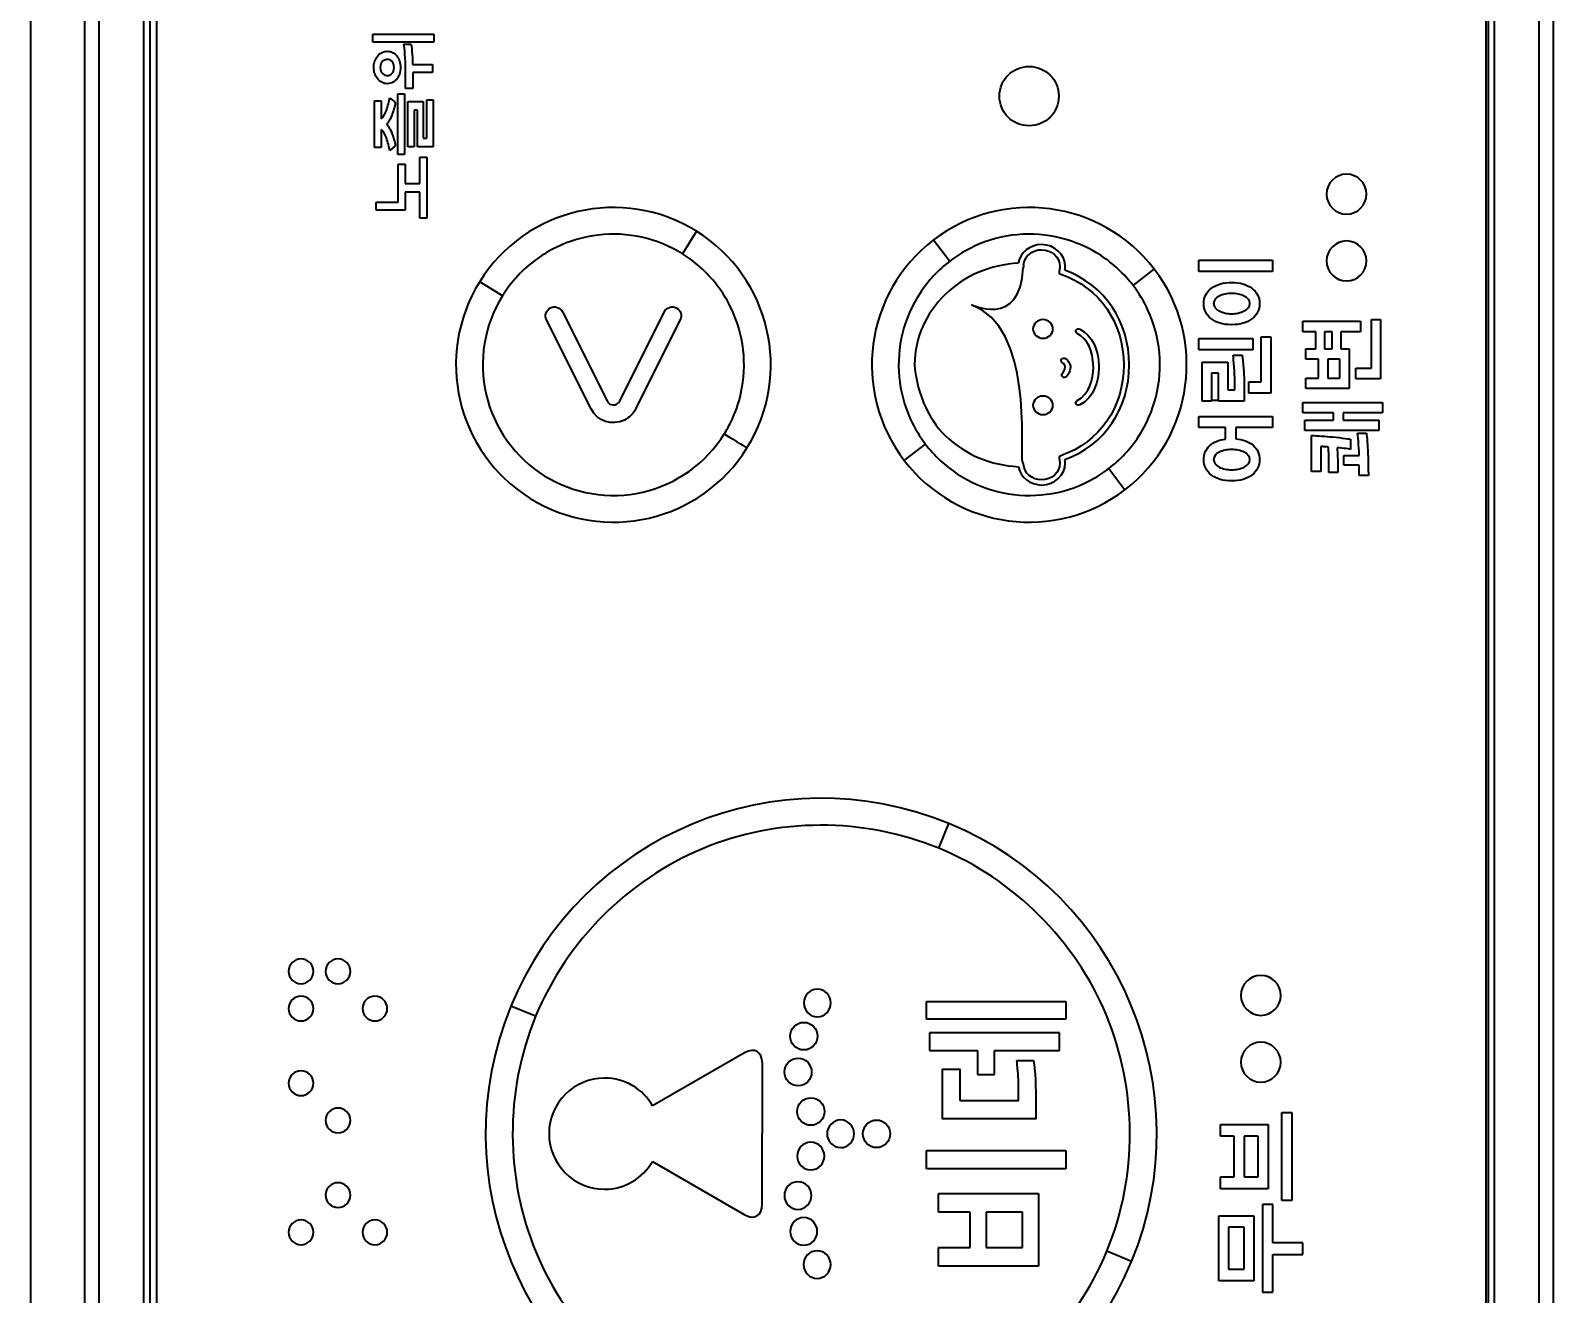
# Model space of a CAD drawing. Header units: millimetres. Extents: x 28 to 3046, y 8 to 3716.
# Drawn here: x 895.3 to 946.8, y 1219.4 to 1261.9 of the extents above; entities that cross this region are included whole.
import ezdxf

# ---------------------------------------------------------------- set-up
doc = ezdxf.new("R2010")
doc.units = ezdxf.units.MM
doc.layers.get('Defpoints').update_dxf_attribs({"linetype": 'CONTINUOUS'})
doc.layers.add('1LINE', color=7, linetype='CONTINUOUS')
doc.styles.add('Annotative', font='malgun.ttf')
doc.dimstyles.new('WOO', dxfattribs={"dimtxt": 20, "dimasz": 2, "dimexe": 1.25, "dimexo": 0.3, "dimgap": 1, "dimtad": 1, "dimdec": 1, "dimzin": 1, "dimdsep": 46, "dimtxsty": 'Annotative', "dimcen": 0, "dimclrd": 1, "dimclre": 1, "dimclrt": 2, "dimadec": 0, "dimazin": 0, "dimtfac": 1, "dimtdec": 1, "dimtofl": 0, "dimtmove": 0, "dimatfit": 3, "dimfxl": 0, "dimarcsym": 0})

# ---------------------------------------------------------------- blocks, each defined once
blk = doc.blocks.new('*D8')
at = {"layer": '1LINE', "color": 1, "lineweight": -2}
for p, q in [((895.291, 1316.345), (895.291, 1490.403)), ((1363.902, 1161.266), (1363.902, 1490.403)), ((897.291, 1489.153), (1361.902, 1489.153))]:
    blk.add_line(p, q, dxfattribs=at)
at = {"layer": '1LINE', "color": 1}
for points in [[(897.291, 1489.486), (897.291, 1488.819), (895.291, 1489.153)], [(1361.902, 1489.486), (1361.902, 1488.819), (1363.902, 1489.153)]]:
    blk.add_solid(points, dxfattribs=at)
at = {"layer": 'Defpoints', "color": 0}
for p in [(1363.902, 1489.153), (895.291, 1316.045), (1363.902, 1160.966)]:
    blk.add_point(p, dxfattribs=at)
at = {"layer": '1LINE', "color": 2, "insert": (1150.647, 1500.486), "char_height": 20, "attachment_point": 5, "style": 'Annotative'}
blk.add_mtext('468', dxfattribs=at)

msp = doc.modelspace()

# ---------------------------------------------------------------- linework, layer by layer
at = {"layer": '1LINE', "linetype": 'Continuous'}
for p, q in [((897.12, 1172.706), (897.12, 1316.248)), ((897.585, 1316.248), (897.585, 1172.709)), ((899.101, 1177.179), (899.101, 1316.262)), ((899.301, 1316.262), (899.301, 1177.179)), ((944.38, 1177.179), (944.38, 1316.262)), ((944.58, 1316.262), (944.58, 1177.179)), ((946.095, 1172.709), (946.095, 1316.244)), ((946.561, 1316.248), (946.561, 1172.709)), ((895.291, 1316.045), (895.291, 1165.816)), ((906.821, 1261.541), (906.821, 1261.811)), ((906.821, 1261.811), (908.866, 1261.811)), ((908.866, 1261.811), (908.866, 1261.541)), ((908.866, 1261.541), (906.821, 1261.541)), ((907.66, 1257.753), (907.66, 1259.799)), ((907.66, 1259.799), (907.881, 1259.799)), ((907.881, 1259.799), (907.881, 1257.753)), ((908.63, 1258.304), (908.63, 1259.592)), ((908.63, 1259.592), (908.844, 1259.592)), ((908.844, 1259.592), (908.844, 1258.009)), ((907.995, 1258.009), (907.995, 1259.544)), ((907.995, 1259.544), (908.514, 1259.544)), ((908.325, 1259.246), (908.208, 1259.246)), ((908.208, 1259.246), (908.208, 1258.009)), ((908.325, 1258.009), (908.325, 1259.246)), ((908.514, 1259.544), (908.514, 1258.304)), ((908.208, 1258.009), (907.995, 1258.009)), ((908.844, 1258.009), (908.325, 1258.009)), ((908.514, 1258.304), (908.63, 1258.304)), ((907.881, 1257.753), (907.66, 1257.753)), ((908.402, 1256.777), (908.402, 1257.66)), ((908.402, 1257.66), (908.636, 1257.66)), ((908.636, 1257.66), (908.636, 1255.614)), ((907.674, 1256.146), (907.674, 1257.43)), ((907.674, 1257.43), (907.909, 1257.43)), ((907.909, 1257.43), (907.909, 1256.777)), ((907.909, 1256.777), (908.402, 1256.777)), ((908.402, 1256.489), (907.909, 1256.489)), ((907.909, 1256.489), (907.909, 1255.877)), ((908.402, 1255.614), (908.402, 1256.489)), ((906.93, 1255.877), (906.93, 1256.146)), ((906.93, 1256.146), (907.674, 1256.146)), ((907.909, 1255.877), (906.93, 1255.877)), ((908.636, 1255.614), (908.402, 1255.614)), ((917.715, 1255.171), (917.24, 1254.407)), ((925.701, 1254.881), (926.247, 1254.166)), ((932.415, 1253.345), (933.13, 1253.892)), ((934.631, 1254.192), (937.114, 1254.192)), ((934.631, 1253.817), (934.631, 1254.192)), ((937.114, 1254.192), (937.114, 1253.817)), ((911.179, 1252.996), (910.415, 1253.471)), ((937.114, 1253.817), (934.631, 1253.817)), ((938.138, 1252.14), (940.075, 1252.14)), ((938.138, 1251.787), (938.138, 1252.14)), ((940.075, 1252.14), (940.075, 1251.787)), ((940.446, 1252.201), (940.753, 1252.201)), ((940.446, 1250.562), (940.446, 1252.201)), ((940.753, 1252.201), (940.753, 1250.194)), ((934.631, 1251.181), (934.631, 1251.556)), ((934.631, 1251.556), (936.454, 1251.556)), ((936.454, 1251.556), (936.454, 1251.181)), ((936.733, 1251.613), (937.057, 1251.613)), ((936.733, 1250.095), (936.733, 1251.613)), ((937.057, 1251.613), (937.057, 1249.714)), ((938.567, 1251.787), (938.138, 1251.787)), ((938.567, 1251.212), (938.567, 1251.787)), ((939.123, 1251.787), (938.861, 1251.787)), ((938.861, 1251.787), (938.861, 1251.212)), ((939.123, 1251.212), (939.123, 1251.787)), ((940.075, 1251.787), (939.415, 1251.787)), ((939.415, 1251.787), (939.415, 1251.212)), ((936.454, 1251.181), (934.631, 1251.181)), ((938.235, 1250.86), (938.235, 1251.212)), ((938.235, 1251.212), (938.567, 1251.212)), ((938.664, 1250.86), (938.235, 1250.86)), ((938.664, 1250.225), (938.664, 1250.86)), ((938.861, 1251.212), (939.123, 1251.212)), ((939.382, 1250.86), (938.977, 1250.86)), ((938.977, 1250.86), (938.977, 1250.225)), ((939.382, 1250.225), (939.382, 1250.86)), ((939.415, 1251.212), (939.692, 1251.212)), ((939.692, 1251.212), (939.692, 1249.872)), ((939.92, 1250.562), (940.446, 1250.562)), ((939.92, 1250.194), (939.92, 1250.562)), ((936.315, 1250.095), (936.733, 1250.095)), ((936.315, 1249.714), (936.315, 1250.095)), ((938.235, 1249.872), (938.235, 1250.225)), ((938.235, 1250.225), (938.664, 1250.225)), ((939.692, 1249.872), (938.235, 1249.872)), ((938.977, 1250.225), (939.382, 1250.225)), ((940.753, 1250.194), (939.92, 1250.194)), ((935.062, 1249.479), (935.293, 1249.479)), ((937.057, 1249.714), (936.315, 1249.714)), ((938.138, 1249.057), (938.138, 1249.401)), ((938.138, 1249.401), (940.813, 1249.401)), ((940.813, 1249.401), (940.813, 1249.057)), ((939.16, 1249.057), (938.138, 1249.057)), ((938.199, 1248.802), (939.16, 1248.802)), ((938.199, 1248.458), (938.199, 1248.802)), ((939.16, 1248.802), (939.16, 1249.057)), ((939.494, 1249.057), (939.494, 1248.802)), ((940.813, 1249.057), (939.494, 1249.057)), ((939.494, 1248.802), (940.692, 1248.802)), ((940.692, 1248.802), (940.692, 1248.458)), ((940.692, 1248.458), (938.199, 1248.458)), ((924.712, 1247.451), (925.427, 1247.998)), ((931.595, 1247.176), (932.141, 1246.462)), ((925.873, 1234.388), (926.215, 1235.221)), ((912.298, 1228.729), (911.465, 1229.071)), ((932.365, 1220.471), (931.533, 1220.813))]:
    msp.add_line(p, q, dxfattribs=at)
msp.add_circle((928.915, 1259.721), 1, dxfattribs=at)
msp.add_ellipse((918.651, 1248.347), major_axis=(0.764, -0.476), ratio=0.000201, start_param=4.712389, end_param=6.283185, dxfattribs=at)
for points, knots in [([(944.305, 1177.171), (944.305, 1177.171), (944.305, 1316.254), (944.305, 1316.254), (944.305, 1317.978), (943.554, 1319.701), (942.246, 1320.983)], [0, 0, 0, 0, 0.5, 0.5, 0.5, 1, 1, 1, 1]), ([(907.107, 1261.182), (907.171, 1261.215), (907.236, 1261.231), (907.366, 1261.231), (907.425, 1261.218), (907.48, 1261.191)], [0, 0, 0, 0, 0.5, 0.5, 1, 1, 1, 1]), ([(906.878, 1260.48), (906.859, 1260.542), (906.848, 1260.611), (906.848, 1260.756), (906.857, 1260.822), (906.875, 1260.88)], [0, 0, 0, 0, 0.5, 0.5, 1, 1, 1, 1]), ([(907.142, 1260.893), (907.091, 1260.851), (907.065, 1260.782), (907.065, 1260.591), (907.091, 1260.521), (907.142, 1260.478)], [0, 0, 0, 0, 0.5, 0.5, 1, 1, 1, 1]), ([(907.457, 1260.893), (907.406, 1260.936), (907.354, 1260.957), (907.245, 1260.957), (907.193, 1260.936), (907.142, 1260.893)], [0, 0, 0, 0, 0.5, 0.5, 1, 1, 1, 1]), ([(907.457, 1260.478), (907.507, 1260.521), (907.532, 1260.591), (907.532, 1260.782), (907.507, 1260.851), (907.457, 1260.893)], [0, 0, 0, 0, 0.5, 0.5, 1, 1, 1, 1]), ([(907.714, 1260.906), (907.736, 1260.84), (907.746, 1260.767), (907.746, 1260.685), (907.746, 1260.615), (907.738, 1260.551), (907.722, 1260.492)], [0, 0, 0, 0, 0.5, 0.5, 0.5, 1, 1, 1, 1]), ([(907.499, 1260.192), (907.439, 1260.157), (907.374, 1260.139), (907.238, 1260.139), (907.175, 1260.155), (907.114, 1260.186)], [0, 0, 0, 0, 0.5, 0.5, 1, 1, 1, 1]), ([(907.142, 1260.478), (907.193, 1260.435), (907.245, 1260.413), (907.354, 1260.413), (907.406, 1260.435), (907.457, 1260.478)], [0, 0, 0, 0, 0.5, 0.5, 1, 1, 1, 1]), ([(939.604, 1257.092), (939.976, 1257.092), (940.277, 1256.79), (940.277, 1256.048), (939.976, 1255.747), (939.233, 1255.747), (938.932, 1256.048), (938.932, 1256.79), (939.233, 1257.092), (939.604, 1257.092)], [0, 0, 0, 0, 0.25, 0.25, 0.5, 0.5, 0.75, 0.75, 1, 1, 1, 1]), ([(917.24, 1254.407), (916.823, 1254.667), (916.356, 1254.859), (915.396, 1255.074), (914.891, 1255.099), (913.915, 1254.984), (913.431, 1254.842), (912.543, 1254.411), (912.129, 1254.114), (911.554, 1253.53), (911.351, 1253.271), (911.179, 1252.996)], [0, 0, 0, 0, 0.214448, 0.214448, 0.428965, 0.428965, 0.643251, 0.643251, 0.859539, 0.859539, 1, 1, 1, 1]), ([(932.415, 1253.345), (932.117, 1253.735), (931.748, 1254.08), (930.926, 1254.62), (930.463, 1254.822), (929.509, 1255.059), (929.006, 1255.098), (928.023, 1255.008), (927.53, 1254.877), (926.786, 1254.533), (926.505, 1254.363), (926.247, 1254.166)], [0, 0, 0, 0, 0.214446, 0.214446, 0.428958, 0.428958, 0.643274, 0.643274, 0.859584, 0.859584, 1, 1, 1, 1]), ([(918.651, 1248.347), (918.73, 1248.474), (918.804, 1248.606), (919.021, 1249.049), (919.136, 1249.376), (919.318, 1250.191), (919.343, 1250.695), (919.228, 1251.671), (919.087, 1252.156), (918.656, 1253.043), (918.359, 1253.458), (917.774, 1254.033), (917.516, 1254.236), (917.24, 1254.407)], [0, 0, 0, 0, 0.064775, 0.064775, 0.213432, 0.213432, 0.428217, 0.428217, 0.642756, 0.642756, 0.859282, 0.859282, 1, 1, 1, 1]), ([(930.121, 1253.856), (930.129, 1253.898), (930.132, 1253.939), (930.132, 1253.981), (930.132, 1254.388), (929.776, 1254.72), (929.337, 1254.72), (928.939, 1254.72), (928.609, 1254.45), (928.551, 1254.092)], [0, 0, 0, 0, 0.333333, 0.333333, 0.333333, 0.666667, 0.666667, 0.666667, 1, 1, 1, 1]), ([(928.73, 1254.04), (928.762, 1254.328), (929.022, 1254.549), (929.337, 1254.549), (929.674, 1254.549), (929.949, 1254.294), (929.949, 1253.981)], [0, 0, 0, 0, 0.5, 0.5, 0.5, 1, 1, 1, 1]), ([(939.604, 1254.842), (939.976, 1254.842), (940.277, 1254.54), (940.277, 1253.797), (939.976, 1253.497), (939.233, 1253.497), (938.932, 1253.797), (938.932, 1254.54), (939.233, 1254.842), (939.604, 1254.842)], [0, 0, 0, 0, 0.25, 0.25, 0.5, 0.5, 0.75, 0.75, 1, 1, 1, 1]), ([(926.247, 1254.166), (925.857, 1253.867), (925.512, 1253.498), (924.972, 1252.676), (924.77, 1252.213), (924.533, 1251.259), (924.494, 1250.755), (924.584, 1249.773), (924.716, 1249.28), (925.059, 1248.536), (925.23, 1248.256), (925.427, 1247.998)], [0, 0, 0, 0, 0.2145, 0.2145, 0.42908, 0.42908, 0.643407, 0.643407, 0.859643, 0.859643, 1, 1, 1, 1]), ([(926.973, 1252.688), (926.932, 1252.745), (928.623, 1251.834), (928.717, 1253.952), (928.717, 1253.952), (928.734, 1253.984), (928.734, 1253.984), (928.738, 1253.992), (928.74, 1254.001), (928.74, 1254.01), (928.74, 1254.01), (928.74, 1254.011), (928.74, 1254.022), (928.736, 1254.032), (928.73, 1254.04)], [0, 0, 0, 0, 0.2, 0.2, 0.2, 0.4, 0.4, 0.4, 0.6, 0.6, 0.8, 0.8, 0.8, 1, 1, 1, 1]), ([(910.415, 1253.471), (908.869, 1250.986), (909.631, 1247.718), (914.601, 1244.625), (917.869, 1245.386), (919.415, 1247.871)], [0, 0, 0, 0, 0.5, 0.5, 1, 1, 1, 1]), ([(929.982, 1253.723), (931.289, 1253.271), (932.101, 1252.1), (932.101, 1249.233), (931.29, 1248.062), (929.984, 1247.61)], [0, 0, 0, 0, 0.5, 0.5, 1, 1, 1, 1]), ([(930.123, 1247.477), (931.459, 1247.973), (932.285, 1249.187), (932.285, 1252.145), (931.458, 1253.36), (930.121, 1253.856)], [0, 0, 0, 0, 0.5, 0.5, 1, 1, 1, 1]), ([(935.056, 1253.252), (935.23, 1253.38), (935.456, 1253.444), (936.015, 1253.444), (936.241, 1253.38), (936.415, 1253.252)], [0, 0, 0, 0, 0.5, 0.5, 1, 1, 1, 1]), ([(911.179, 1252.996), (910.565, 1252.009), (910.37, 1250.791), (910.891, 1248.555), (911.614, 1247.544), (913.564, 1246.329), (914.779, 1246.122), (917.043, 1246.648), (918.037, 1247.36), (918.651, 1248.347)], [0, 0, 0, 0, 0.25, 0.25, 0.5, 0.5, 0.75, 0.75, 1, 1, 1, 1]), ([(931.595, 1247.176), (931.985, 1247.475), (932.33, 1247.844), (932.87, 1248.666), (933.072, 1249.13), (933.309, 1250.084), (933.348, 1250.587), (933.258, 1251.57), (933.126, 1252.062), (932.783, 1252.807), (932.612, 1253.087), (932.415, 1253.345)], [0, 0, 0, 0, 0.2145, 0.2145, 0.429069, 0.429069, 0.643388, 0.643388, 0.859631, 0.859631, 1, 1, 1, 1]), ([(935.054, 1252.215), (934.883, 1252.344), (934.797, 1252.516), (934.797, 1252.951), (934.883, 1253.124), (935.056, 1253.252)], [0, 0, 0, 0, 0.5, 0.5, 1, 1, 1, 1]), ([(935.316, 1252.984), (935.192, 1252.924), (935.13, 1252.841), (935.13, 1252.63), (935.192, 1252.547), (935.317, 1252.485)], [0, 0, 0, 0, 0.5, 0.5, 1, 1, 1, 1]), ([(936.157, 1252.984), (936.033, 1253.044), (935.892, 1253.075), (935.579, 1253.075), (935.44, 1253.044), (935.316, 1252.984)], [0, 0, 0, 0, 0.5, 0.5, 1, 1, 1, 1]), ([(936.156, 1252.485), (936.281, 1252.547), (936.343, 1252.63), (936.343, 1252.841), (936.281, 1252.924), (936.157, 1252.984)], [0, 0, 0, 0, 0.5, 0.5, 1, 1, 1, 1]), ([(936.415, 1253.252), (936.589, 1253.124), (936.676, 1252.951), (936.676, 1252.516), (936.59, 1252.344), (936.418, 1252.215)], [0, 0, 0, 0, 0.5, 0.5, 1, 1, 1, 1]), ([(935.317, 1252.485), (935.443, 1252.422), (935.581, 1252.391), (935.89, 1252.391), (936.031, 1252.422), (936.156, 1252.485)], [0, 0, 0, 0, 0.5, 0.5, 1, 1, 1, 1]), ([(929.383, 1252.192), (929.569, 1252.192), (929.719, 1252.051), (929.719, 1251.707), (929.569, 1251.567), (929.197, 1251.567), (929.046, 1251.707), (929.046, 1252.051), (929.197, 1252.192), (929.383, 1252.192)], [0, 0, 0, 0, 0.25, 0.25, 0.5, 0.5, 0.75, 0.75, 1, 1, 1, 1]), ([(936.418, 1252.215), (936.246, 1252.086), (936.019, 1252.022), (935.453, 1252.022), (935.225, 1252.086), (935.054, 1252.215)], [0, 0, 0, 0, 0.5, 0.5, 1, 1, 1, 1]), ([(929.383, 1249.619), (929.569, 1249.619), (929.719, 1249.48), (929.719, 1249.135), (929.569, 1248.995), (929.197, 1248.995), (929.046, 1249.135), (929.046, 1249.48), (929.197, 1249.619), (929.383, 1249.619)], [0, 0, 0, 0, 0.25, 0.25, 0.5, 0.5, 0.75, 0.75, 1, 1, 1, 1]), ([(925.427, 1247.998), (925.725, 1247.608), (926.094, 1247.262), (926.916, 1246.723), (927.379, 1246.521), (928.333, 1246.283), (928.837, 1246.245), (929.819, 1246.334), (930.312, 1246.466), (931.056, 1246.809), (931.337, 1246.979), (931.595, 1247.176)], [0, 0, 0, 0, 0.214475, 0.214475, 0.429016, 0.429016, 0.643357, 0.643357, 0.859667, 0.859667, 1, 1, 1, 1]), ([(935.054, 1246.959), (934.883, 1247.089), (934.797, 1247.262), (934.797, 1247.478), (934.797, 1247.666), (934.863, 1247.821), (934.994, 1247.944)], [0, 0, 0, 0, 0.5, 0.5, 0.5, 1, 1, 1, 1]), ([(935.316, 1247.728), (935.192, 1247.669), (935.13, 1247.586), (935.13, 1247.374), (935.192, 1247.289), (935.317, 1247.227)], [0, 0, 0, 0, 0.5, 0.5, 1, 1, 1, 1]), ([(936.157, 1247.728), (936.033, 1247.787), (935.892, 1247.817), (935.579, 1247.817), (935.44, 1247.787), (935.316, 1247.728)], [0, 0, 0, 0, 0.5, 0.5, 1, 1, 1, 1]), ([(936.156, 1247.227), (936.281, 1247.289), (936.343, 1247.374), (936.343, 1247.586), (936.281, 1247.669), (936.157, 1247.728)], [0, 0, 0, 0, 0.5, 0.5, 1, 1, 1, 1]), ([(936.456, 1247.962), (936.603, 1247.837), (936.676, 1247.676), (936.676, 1247.478), (936.676, 1247.262), (936.59, 1247.089), (936.418, 1246.959)], [0, 0, 0, 0, 0.5, 0.5, 0.5, 1, 1, 1, 1]), ([(939.008, 1247.045), (939.008, 1247.058), (939.008, 1247.16), (939.008, 1247.537), (939.005, 1247.674), (938.999, 1247.759)], [0, 0, 0, 0, 0.5, 0.5, 1, 1, 1, 1]), ([(928.553, 1247.24), (928.616, 1246.888), (928.946, 1246.623), (929.337, 1246.623), (929.776, 1246.623), (930.132, 1246.954), (930.132, 1247.362), (930.132, 1247.399), (930.129, 1247.438), (930.123, 1247.477)], [0, 0, 0, 0, 0.333333, 0.333333, 0.333333, 0.666667, 0.666667, 0.666667, 1, 1, 1, 1]), ([(929.928, 1247.508), (929.942, 1247.459), (929.949, 1247.409), (929.949, 1247.362), (929.949, 1247.048), (929.674, 1246.793), (929.337, 1246.793), (929.015, 1246.793), (928.747, 1247.028), (928.727, 1247.327)], [0, 0, 0, 0, 0.333333, 0.333333, 0.333333, 0.666667, 0.666667, 0.666667, 1, 1, 1, 1]), ([(929.984, 1247.61), (929.948, 1247.597), (929.924, 1247.564), (929.924, 1247.53), (929.924, 1247.523), (929.926, 1247.515), (929.928, 1247.508)], [0, 0, 0, 0, 0.5, 0.5, 0.5, 1, 1, 1, 1]), ([(935.317, 1247.227), (935.443, 1247.165), (935.581, 1247.134), (935.89, 1247.134), (936.031, 1247.165), (936.156, 1247.227)], [0, 0, 0, 0, 0.5, 0.5, 1, 1, 1, 1]), ([(936.418, 1246.959), (936.246, 1246.829), (936.019, 1246.764), (935.453, 1246.764), (935.225, 1246.829), (935.054, 1246.959)], [0, 0, 0, 0, 0.5, 0.5, 1, 1, 1, 1]), ([(925.873, 1234.388), (923.333, 1235.434), (920.421, 1235.415), (915.412, 1233.328), (913.343, 1231.269), (912.298, 1228.729)], [0, 0, 0, 0, 0.5, 0.5, 1, 1, 1, 1]), ([(931.533, 1220.813), (932.578, 1223.353), (932.559, 1226.266), (930.473, 1231.274), (928.413, 1233.343), (925.873, 1234.388)], [0, 0, 0, 0, 0.5, 0.5, 1, 1, 1, 1]), ([(904.398, 1230.661), (904.629, 1230.661), (904.816, 1230.474), (904.816, 1230.012), (904.629, 1229.825), (904.167, 1229.825), (903.98, 1230.012), (903.98, 1230.474), (904.167, 1230.661), (904.398, 1230.661)], [0, 0, 0, 0, 0.25, 0.25, 0.5, 0.5, 0.75, 0.75, 1, 1, 1, 1]), ([(905.641, 1230.661), (905.872, 1230.661), (906.059, 1230.474), (906.059, 1230.012), (905.872, 1229.825), (905.41, 1229.825), (905.223, 1230.012), (905.223, 1230.474), (905.41, 1230.661), (905.641, 1230.661)], [0, 0, 0, 0, 0.25, 0.25, 0.5, 0.5, 0.75, 0.75, 1, 1, 1, 1]), ([(936.718, 1230.106), (937.089, 1230.106), (937.391, 1229.805), (937.391, 1229.062), (937.089, 1228.761), (936.347, 1228.761), (936.046, 1229.062), (936.046, 1229.805), (936.347, 1230.106), (936.718, 1230.106)], [0, 0, 0, 0, 0.25, 0.25, 0.5, 0.5, 0.75, 0.75, 1, 1, 1, 1]), ([(904.398, 1229.407), (904.629, 1229.407), (904.816, 1229.22), (904.816, 1228.759), (904.629, 1228.572), (904.167, 1228.572), (903.98, 1228.759), (903.98, 1229.22), (904.167, 1229.407), (904.398, 1229.407)], [0, 0, 0, 0, 0.25, 0.25, 0.5, 0.5, 0.75, 0.75, 1, 1, 1, 1]), ([(906.884, 1229.407), (907.115, 1229.407), (907.302, 1229.22), (907.302, 1228.759), (907.115, 1228.572), (906.653, 1228.572), (906.466, 1228.759), (906.466, 1229.22), (906.653, 1229.407), (906.884, 1229.407)], [0, 0, 0, 0, 0.25, 0.25, 0.5, 0.5, 0.75, 0.75, 1, 1, 1, 1]), ([(921.784, 1229.644), (921.527, 1229.644), (921.327, 1229.429), (921.327, 1228.925), (921.527, 1228.713), (921.782, 1228.713)], [0, 0, 0, 0, 0.5, 0.5, 1, 1, 1, 1]), ([(921.782, 1228.713), (922.04, 1228.711), (922.24, 1228.925), (922.24, 1229.429), (922.04, 1229.644), (921.784, 1229.644)], [0, 0, 0, 0, 0.5, 0.5, 1, 1, 1, 1]), ([(912.298, 1228.729), (911.253, 1226.189), (911.272, 1223.277), (913.358, 1218.268), (915.418, 1216.199), (917.958, 1215.153)], [0, 0, 0, 0, 0.5, 0.5, 1, 1, 1, 1]), ([(921.33, 1227.595), (921.586, 1227.595), (921.788, 1227.805), (921.788, 1228.315), (921.586, 1228.525), (921.074, 1228.525), (920.871, 1228.315), (920.871, 1227.805), (921.073, 1227.595), (921.33, 1227.595)], [0, 0, 0, 0, 0.25, 0.25, 0.5, 0.5, 0.75, 0.75, 1, 1, 1, 1]), ([(916.235, 1223.835), (916.235, 1223.835), (919.325, 1222.049), (919.325, 1222.049), (919.656, 1221.858), (919.927, 1222.013), (919.927, 1222.397), (919.927, 1222.397), (919.932, 1227.152), (919.932, 1227.152), (919.932, 1227.534), (919.66, 1227.69), (919.328, 1227.499)], [0, 0, 0, 0, 0.25, 0.25, 0.25, 0.5, 0.5, 0.5, 0.75, 0.75, 0.75, 1, 1, 1, 1]), ([(936.718, 1227.856), (937.089, 1227.856), (937.391, 1227.554), (937.391, 1226.812), (937.089, 1226.51), (936.347, 1226.51), (936.046, 1226.812), (936.046, 1227.554), (936.347, 1227.856), (936.718, 1227.856)], [0, 0, 0, 0, 0.25, 0.25, 0.5, 0.5, 0.75, 0.75, 1, 1, 1, 1]), ([(921.135, 1226.387), (921.391, 1226.387), (921.591, 1226.598), (921.591, 1227.104), (921.391, 1227.318), (920.879, 1227.318), (920.677, 1227.106), (920.677, 1226.599), (920.879, 1226.387), (921.135, 1226.387)], [0, 0, 0, 0, 0.25, 0.25, 0.5, 0.5, 0.75, 0.75, 1, 1, 1, 1]), ([(904.398, 1226.893), (904.629, 1226.893), (904.816, 1226.706), (904.816, 1226.244), (904.629, 1226.057), (904.167, 1226.057), (903.98, 1226.244), (903.98, 1226.706), (904.167, 1226.893), (904.398, 1226.893)], [0, 0, 0, 0, 0.25, 0.25, 0.5, 0.5, 0.75, 0.75, 1, 1, 1, 1]), ([(929.108, 1226.863), (929.126, 1226.685), (929.136, 1226.433), (929.139, 1226.106), (929.139, 1226.106), (929.145, 1225.274), (929.145, 1225.274), (929.145, 1225.274), (926.004, 1225.274), (926.004, 1225.274), (926.004, 1225.274), (926.004, 1226.948), (926.004, 1226.948), (926.004, 1226.948), (926.584, 1226.948), (926.584, 1226.948), (926.584, 1226.948), (926.584, 1225.892), (926.584, 1225.892)], [0, 0, 0, 0, 0.166667, 0.166667, 0.166667, 0.333333, 0.333333, 0.333333, 0.5, 0.5, 0.5, 0.666667, 0.666667, 0.666667, 0.833333, 0.833333, 0.833333, 1, 1, 1, 1]), ([(928.563, 1226.127), (928.563, 1226.244), (928.563, 1226.362), (928.563, 1226.362), (928.56, 1226.529), (928.552, 1226.698), (928.537, 1226.868)], [0, 0, 0, 0, 0.333333, 0.333333, 0.333333, 1, 1, 1, 1]), ([(926.584, 1225.892), (926.584, 1225.892), (928.563, 1225.892), (928.563, 1225.892), (928.563, 1225.892), (928.563, 1226.009), (928.563, 1226.127)], [0, 0, 0, 0, 0.666667, 0.666667, 0.666667, 1, 1, 1, 1]), ([(905.641, 1225.639), (905.872, 1225.639), (906.059, 1225.452), (906.059, 1224.99), (905.872, 1224.803), (905.41, 1224.803), (905.223, 1224.99), (905.223, 1225.452), (905.41, 1225.639), (905.641, 1225.639)], [0, 0, 0, 0, 0.25, 0.25, 0.5, 0.5, 0.75, 0.75, 1, 1, 1, 1]), ([(921.563, 1225.058), (921.819, 1225.058), (922.022, 1225.266), (922.022, 1225.776), (921.821, 1225.986), (921.307, 1225.986), (921.104, 1225.776), (921.104, 1225.269), (921.307, 1225.058), (921.563, 1225.058)], [0, 0, 0, 0, 0.25, 0.25, 0.5, 0.5, 0.75, 0.75, 1, 1, 1, 1]), ([(922.571, 1225.238), (922.313, 1225.238), (922.111, 1225.026), (922.111, 1224.518), (922.313, 1224.306), (922.57, 1224.306)], [0, 0, 0, 0, 0.5, 0.5, 1, 1, 1, 1]), ([(922.57, 1224.306), (922.825, 1224.305), (923.027, 1224.518), (923.027, 1225.025), (922.825, 1225.238), (922.571, 1225.238)], [0, 0, 0, 0, 0.5, 0.5, 1, 1, 1, 1]), ([(923.779, 1224.305), (924.036, 1224.305), (924.238, 1224.518), (924.238, 1225.023), (924.036, 1225.236), (923.524, 1225.236), (923.321, 1225.023), (923.321, 1224.518), (923.523, 1224.305), (923.779, 1224.305)], [0, 0, 0, 0, 0.25, 0.25, 0.5, 0.5, 0.75, 0.75, 1, 1, 1, 1]), ([(921.562, 1224.486), (921.307, 1224.486), (921.103, 1224.276), (921.103, 1223.769), (921.307, 1223.556), (921.562, 1223.556)], [0, 0, 0, 0, 0.5, 0.5, 1, 1, 1, 1]), ([(921.562, 1223.556), (921.818, 1223.556), (922.021, 1223.769), (922.021, 1224.276), (921.819, 1224.486), (921.562, 1224.486)], [0, 0, 0, 0, 0.5, 0.5, 1, 1, 1, 1]), ([(905.641, 1223.124), (905.872, 1223.124), (906.059, 1222.937), (906.059, 1222.476), (905.872, 1222.288), (905.41, 1222.288), (905.223, 1222.476), (905.223, 1222.937), (905.41, 1223.124), (905.641, 1223.124)], [0, 0, 0, 0, 0.25, 0.25, 0.5, 0.5, 0.75, 0.75, 1, 1, 1, 1]), ([(921.13, 1222.226), (921.386, 1222.226), (921.588, 1222.438), (921.588, 1222.945), (921.386, 1223.157), (921.131, 1223.157)], [0, 0, 0, 0, 0.5, 0.5, 1, 1, 1, 1]), ([(921.782, 1221.486), (921.782, 1221.738), (921.582, 1221.95), (921.069, 1221.95), (920.866, 1221.738), (920.866, 1221.232), (921.067, 1221.019), (921.325, 1221.019)], [0, 0, 0, 0, 0.333333, 0.333333, 0.666667, 0.666667, 1, 1, 1, 1]), ([(904.398, 1221.871), (904.629, 1221.871), (904.816, 1221.684), (904.816, 1221.222), (904.629, 1221.035), (904.167, 1221.035), (903.98, 1221.222), (903.98, 1221.684), (904.167, 1221.871), (904.398, 1221.871)], [0, 0, 0, 0, 0.25, 0.25, 0.5, 0.5, 0.75, 0.75, 1, 1, 1, 1]), ([(906.884, 1221.871), (907.115, 1221.871), (907.302, 1221.684), (907.302, 1221.222), (907.115, 1221.035), (906.653, 1221.035), (906.467, 1221.222), (906.467, 1221.684), (906.653, 1221.871), (906.884, 1221.871)], [0, 0, 0, 0, 0.25, 0.25, 0.5, 0.5, 0.75, 0.75, 1, 1, 1, 1]), ([(917.958, 1215.153), (920.497, 1214.109), (923.408, 1214.127), (928.416, 1216.212), (930.488, 1218.274), (931.533, 1220.813)], [0, 0, 0, 0, 0.5, 0.5, 1, 1, 1, 1]), ([(921.777, 1219.9), (922.032, 1219.9), (922.233, 1220.114), (922.233, 1220.618), (922.034, 1220.83), (921.521, 1220.83), (921.321, 1220.618), (921.321, 1220.366)], [0, 0, 0, 0, 0.333333, 0.333333, 0.666667, 0.666667, 1, 1, 1, 1])]:
    msp.add_open_spline(points, degree=3, knots=knots, dxfattribs=at)
for points in [[(899.526, 1316.255), (899.526, 1316.255), (899.526, 1177.171), (899.526, 1177.171)], [(906.949, 1261.036), (906.992, 1261.099), (907.045, 1261.148), (907.107, 1261.182)], [(907.48, 1261.191), (907.534, 1261.164), (907.583, 1261.125), (907.623, 1261.073)], [(907.898, 1261.102), (907.884, 1261.296), (907.871, 1261.418), (907.86, 1261.471)], [(907.86, 1261.471), (907.86, 1261.471), (908.099, 1261.471), (908.099, 1261.471)], [(907.92, 1260.609), (907.92, 1260.745), (907.913, 1260.91), (907.898, 1261.102)], [(908.1, 1261.471), (908.118, 1261.388), (908.133, 1261.27), (908.142, 1261.118)], [(908.142, 1261.118), (908.15, 1260.968), (908.155, 1260.857), (908.155, 1260.787)], [(906.875, 1260.88), (906.894, 1260.939), (906.918, 1260.991), (906.949, 1261.036)], [(907.623, 1261.073), (907.661, 1261.027), (907.692, 1260.972), (907.714, 1260.906)], [(907.92, 1259.976), (907.92, 1259.976), (907.92, 1260.609), (907.92, 1260.609)], [(908.155, 1260.787), (908.155, 1260.787), (908.821, 1260.787), (908.821, 1260.787)], [(908.821, 1260.787), (908.821, 1260.787), (908.821, 1260.52), (908.821, 1260.52)], [(906.961, 1260.32), (906.924, 1260.365), (906.897, 1260.418), (906.878, 1260.48)], [(907.114, 1260.186), (907.056, 1260.218), (907.004, 1260.262), (906.961, 1260.32)], [(907.653, 1260.337), (907.611, 1260.274), (907.56, 1260.226), (907.499, 1260.192)], [(907.722, 1260.492), (907.705, 1260.434), (907.683, 1260.381), (907.653, 1260.337)], [(908.821, 1260.52), (908.821, 1260.52), (908.157, 1260.52), (908.157, 1260.52)], [(908.157, 1260.52), (908.157, 1260.52), (908.157, 1259.976), (908.157, 1259.976)], [(906.877, 1257.992), (906.877, 1257.992), (906.877, 1259.56), (906.877, 1259.56)], [(906.877, 1259.56), (906.877, 1259.56), (907.094, 1259.56), (907.095, 1259.56)], [(907.095, 1259.56), (907.095, 1259.56), (907.095, 1258.955), (907.095, 1258.955)], [(907.341, 1259.466), (907.362, 1259.547), (907.376, 1259.614), (907.383, 1259.667)], [(907.383, 1259.667), (907.383, 1259.667), (907.571, 1259.512), (907.572, 1259.511)], [(908.157, 1259.976), (908.157, 1259.976), (907.92, 1259.976), (907.92, 1259.976)], [(907.095, 1258.955), (907.125, 1258.98), (907.155, 1259.018), (907.187, 1259.069)], [(907.187, 1259.069), (907.219, 1259.12), (907.247, 1259.178), (907.272, 1259.239)], [(907.272, 1259.239), (907.298, 1259.309), (907.322, 1259.384), (907.341, 1259.466)], [(907.472, 1259.111), (907.446, 1259.035), (907.412, 1258.964), (907.37, 1258.901)], [(907.541, 1259.35), (907.525, 1259.277), (907.501, 1259.198), (907.472, 1259.111)], [(907.572, 1259.511), (907.569, 1259.475), (907.559, 1259.421), (907.541, 1259.35)], [(907.187, 1258.484), (907.155, 1258.535), (907.125, 1258.573), (907.095, 1258.597)], [(907.095, 1258.597), (907.095, 1258.597), (907.095, 1257.992), (907.095, 1257.992)], [(907.37, 1258.901), (907.328, 1258.836), (907.296, 1258.796), (907.277, 1258.779)], [(907.277, 1258.779), (907.296, 1258.759), (907.328, 1258.716), (907.37, 1258.652)], [(907.37, 1258.652), (907.412, 1258.588), (907.446, 1258.517), (907.472, 1258.441)], [(907.272, 1258.314), (907.247, 1258.377), (907.219, 1258.434), (907.187, 1258.484)], [(907.341, 1258.087), (907.322, 1258.168), (907.298, 1258.244), (907.272, 1258.314)], [(907.383, 1257.886), (907.376, 1257.939), (907.362, 1258.005), (907.341, 1258.087)], [(907.572, 1258.041), (907.572, 1258.041), (907.383, 1257.886), (907.383, 1257.886)], [(907.472, 1258.441), (907.501, 1258.356), (907.525, 1258.277), (907.541, 1258.204)], [(907.541, 1258.204), (907.559, 1258.132), (907.569, 1258.077), (907.572, 1258.041)], [(907.095, 1257.992), (907.095, 1257.992), (906.878, 1257.992), (906.877, 1257.992)], [(917.715, 1255.171), (915.23, 1256.718), (911.962, 1255.956), (910.415, 1253.471)], [(933.13, 1253.892), (931.352, 1256.216), (928.025, 1256.659), (925.701, 1254.881)], [(919.415, 1247.871), (920.962, 1250.357), (920.201, 1253.625), (917.715, 1255.171)], [(925.701, 1254.881), (923.376, 1253.102), (922.933, 1249.776), (924.712, 1247.451)], [(928.551, 1254.092), (927.62, 1254.045), (926.753, 1253.678), (926.102, 1253.054)], [(929.949, 1253.981), (929.949, 1253.93), (929.941, 1253.878), (929.926, 1253.826)], [(932.141, 1246.462), (934.466, 1248.24), (934.909, 1251.567), (933.13, 1253.892)], [(929.926, 1253.826), (929.912, 1253.784), (929.937, 1253.738), (929.982, 1253.723)], [(926.102, 1253.054), (925.434, 1252.415), (925.065, 1251.575), (925.06, 1250.686)], [(912.664, 1252.187), (912.589, 1252.336), (912.65, 1252.515), (912.798, 1252.589)], [(912.798, 1252.589), (912.946, 1252.664), (913.126, 1252.604), (913.2, 1252.455)], [(913.2, 1252.455), (913.2, 1252.455), (914.702, 1249.453), (914.702, 1249.453)], [(915.13, 1249.453), (915.13, 1249.453), (916.632, 1252.455), (916.632, 1252.455)], [(916.632, 1252.455), (916.704, 1252.604), (916.885, 1252.664), (917.033, 1252.589)], [(917.033, 1252.589), (917.181, 1252.515), (917.241, 1252.336), (917.167, 1252.187)], [(928.692, 1247.388), (928.617, 1247.868), (929.046, 1251.965), (926.973, 1252.688)], [(914.164, 1249.185), (914.164, 1249.185), (912.664, 1252.187), (912.664, 1252.187)], [(917.167, 1252.187), (917.167, 1252.187), (915.666, 1249.185), (915.666, 1249.185)], [(930.535, 1251.726), (930.491, 1251.751), (930.476, 1251.802), (930.501, 1251.843)], [(930.501, 1251.843), (930.526, 1251.884), (930.583, 1251.898), (930.627, 1251.874)], [(930.627, 1251.874), (931.036, 1251.655), (931.25, 1251.226), (931.262, 1250.598)], [(931.078, 1250.595), (931.067, 1251.166), (930.89, 1251.537), (930.535, 1251.726)], [(930.03, 1250.745), (929.989, 1250.773), (929.981, 1250.826), (930.011, 1250.864)], [(930.011, 1250.864), (930.041, 1250.902), (930.098, 1250.91), (930.139, 1250.882)], [(930.139, 1250.882), (930.24, 1250.813), (930.298, 1250.726), (930.309, 1250.625)], [(935.821, 1250.59), (935.808, 1250.766), (935.796, 1250.9), (935.785, 1250.992)], [(935.785, 1250.992), (935.785, 1250.992), (936.092, 1250.992), (936.092, 1250.992)], [(936.092, 1250.992), (936.105, 1250.894), (936.12, 1250.746), (936.135, 1250.547)], [(925.06, 1250.686), (925.105, 1249.856), (925.474, 1248.878), (926.102, 1248.277)], [(930.047, 1250.266), (930.009, 1250.297), (930.005, 1250.351), (930.038, 1250.386)], [(930.127, 1250.608), (930.121, 1250.66), (930.089, 1250.704), (930.03, 1250.745)], [(930.038, 1250.386), (930.041, 1250.389), (930.141, 1250.499), (930.127, 1250.608)], [(930.176, 1250.274), (930.143, 1250.239), (930.085, 1250.235), (930.047, 1250.266)], [(930.311, 1250.588), (930.311, 1250.42), (930.182, 1250.28), (930.176, 1250.274)], [(930.309, 1250.625), (930.311, 1250.613), (930.311, 1250.601), (930.311, 1250.588)], [(930.535, 1249.467), (930.947, 1249.686), (931.086, 1250.193), (931.078, 1250.595)], [(931.262, 1250.564), (931.262, 1250.12), (931.096, 1249.569), (930.626, 1249.319)], [(931.262, 1250.598), (931.262, 1250.587), (931.262, 1250.575), (931.262, 1250.564)], [(934.746, 1249.451), (934.746, 1249.451), (934.746, 1250.763), (934.746, 1250.763)], [(934.746, 1250.763), (934.746, 1250.763), (935.607, 1250.763), (935.607, 1250.763)], [(935.293, 1250.388), (935.293, 1250.388), (935.062, 1250.388), (935.062, 1250.388)], [(935.062, 1250.388), (935.062, 1250.388), (935.062, 1249.451), (935.062, 1249.451)], [(935.293, 1249.451), (935.293, 1249.451), (935.293, 1250.388), (935.293, 1250.388)], [(935.607, 1250.763), (935.607, 1250.763), (935.607, 1249.829), (935.607, 1249.829)], [(935.841, 1250.151), (935.841, 1250.268), (935.834, 1250.414), (935.821, 1250.59)], [(936.135, 1250.547), (936.15, 1250.349), (936.157, 1250.159), (936.157, 1249.979)], [(935.607, 1249.829), (935.607, 1249.829), (935.844, 1249.829), (935.844, 1249.829)], [(935.844, 1249.829), (935.844, 1249.829), (935.841, 1250.151), (935.841, 1250.151)], [(936.157, 1249.979), (936.157, 1249.979), (936.157, 1249.451), (936.157, 1249.451)], [(914.702, 1249.453), (914.76, 1249.334), (914.904, 1249.287), (915.023, 1249.346)], [(915.023, 1249.346), (915.07, 1249.37), (915.107, 1249.407), (915.13, 1249.453)], [(930.501, 1249.351), (930.475, 1249.391), (930.491, 1249.443), (930.535, 1249.467)], [(930.626, 1249.319), (930.582, 1249.296), (930.526, 1249.31), (930.501, 1249.351)], [(935.062, 1249.451), (935.062, 1249.451), (934.746, 1249.451), (934.746, 1249.451)], [(936.157, 1249.451), (936.157, 1249.451), (935.293, 1249.451), (935.293, 1249.451)], [(915.291, 1248.81), (914.877, 1248.603), (914.372, 1248.771), (914.164, 1249.185)], [(915.666, 1249.185), (915.585, 1249.023), (915.453, 1248.891), (915.291, 1248.81)], [(934.631, 1248.934), (934.631, 1248.934), (937.114, 1248.934), (937.114, 1248.934)], [(934.631, 1248.556), (934.631, 1248.556), (934.631, 1248.934), (934.631, 1248.934)], [(937.114, 1248.934), (937.114, 1248.934), (937.114, 1248.556), (937.114, 1248.556)], [(926.102, 1248.277), (926.754, 1247.653), (927.621, 1247.286), (928.553, 1247.24)], [(935.528, 1248.556), (935.528, 1248.556), (934.63, 1248.556), (934.631, 1248.556)], [(935.528, 1248.172), (935.528, 1248.172), (935.528, 1248.555), (935.528, 1248.556)], [(937.114, 1248.556), (937.114, 1248.556), (935.878, 1248.556), (935.878, 1248.556)], [(935.878, 1248.556), (935.878, 1248.556), (935.878, 1248.181), (935.878, 1248.181)], [(938.43, 1248.288), (938.538, 1248.286), (938.653, 1248.281), (938.775, 1248.272)], [(938.43, 1247.075), (938.43, 1247.075), (938.43, 1248.288), (938.43, 1248.288)], [(938.775, 1248.272), (938.898, 1248.262), (939.015, 1248.252), (939.126, 1248.243)], [(939.126, 1248.243), (939.293, 1248.226), (939.435, 1248.21), (939.553, 1248.194)], [(940.012, 1247.979), (940.001, 1248.151), (939.989, 1248.28), (939.978, 1248.367)], [(939.978, 1248.367), (939.978, 1248.367), (940.275, 1248.367), (940.275, 1248.367)], [(940.275, 1248.367), (940.284, 1248.305), (940.293, 1248.208), (940.302, 1248.077)], [(934.994, 1247.944), (935.126, 1248.066), (935.304, 1248.142), (935.528, 1248.172)], [(935.878, 1248.181), (936.117, 1248.16), (936.31, 1248.087), (936.456, 1247.962)], [(938.857, 1247.912), (938.821, 1247.915), (938.782, 1247.917), (938.737, 1247.917)], [(938.737, 1247.917), (938.737, 1247.917), (938.737, 1247.075), (938.737, 1247.075)], [(938.989, 1247.902), (938.937, 1247.906), (938.893, 1247.91), (938.857, 1247.912)], [(938.994, 1247.837), (938.992, 1247.859), (938.992, 1247.882), (938.989, 1247.902)], [(938.999, 1247.759), (938.996, 1247.787), (938.995, 1247.813), (938.994, 1247.837)], [(939.595, 1247.847), (939.501, 1247.861), (939.399, 1247.873), (939.287, 1247.88)], [(939.287, 1247.88), (939.289, 1247.862), (939.291, 1247.843), (939.292, 1247.823)], [(939.292, 1247.823), (939.293, 1247.803), (939.294, 1247.78), (939.296, 1247.755)], [(939.296, 1247.755), (939.304, 1247.65), (939.308, 1247.509), (939.307, 1247.331)], [(939.553, 1248.194), (939.672, 1248.177), (939.735, 1248.168), (939.743, 1248.166)], [(939.743, 1247.823), (939.737, 1247.825), (939.688, 1247.833), (939.595, 1247.847)], [(939.743, 1248.166), (939.743, 1248.166), (939.743, 1247.823), (939.743, 1247.823)], [(940.029, 1247.622), (940.029, 1247.689), (940.024, 1247.809), (940.012, 1247.979)], [(940.302, 1248.077), (940.31, 1247.945), (940.318, 1247.824), (940.324, 1247.711)], [(940.324, 1247.711), (940.332, 1247.554), (940.337, 1247.389), (940.337, 1247.217)], [(924.712, 1247.451), (926.49, 1245.126), (929.817, 1244.683), (932.141, 1246.462)], [(928.727, 1247.327), (928.725, 1247.352), (928.711, 1247.373), (928.692, 1247.388)], [(939.307, 1247.331), (939.307, 1247.151), (939.306, 1247.056), (939.306, 1247.045)], [(939.509, 1247.294), (939.509, 1247.294), (939.509, 1247.622), (939.509, 1247.622)], [(939.509, 1247.622), (939.509, 1247.622), (940.029, 1247.622), (940.029, 1247.622)], [(940.029, 1247.294), (940.029, 1247.294), (939.509, 1247.294), (939.509, 1247.294)], [(940.029, 1246.938), (940.029, 1246.938), (940.029, 1247.293), (940.029, 1247.294)], [(940.337, 1247.217), (940.339, 1247.043), (940.339, 1246.95), (940.339, 1246.938)], [(938.737, 1247.075), (938.737, 1247.075), (938.431, 1247.075), (938.43, 1247.075)], [(939.306, 1247.045), (939.306, 1247.045), (939.008, 1247.045), (939.008, 1247.045)], [(940.339, 1246.938), (940.339, 1246.938), (940.029, 1246.938), (940.029, 1246.938)], [(926.215, 1235.221), (920.444, 1237.596), (913.84, 1234.842), (911.465, 1229.071)], [(932.365, 1220.471), (934.74, 1226.242), (931.987, 1232.846), (926.215, 1235.221)], [(925.459, 1228.629), (925.459, 1228.828), (925.459, 1229.027), (925.459, 1229.226)], [(925.459, 1229.226), (927.024, 1229.226), (928.588, 1229.226), (930.153, 1229.226)], [(930.153, 1229.226), (930.153, 1229.027), (930.153, 1228.828), (930.153, 1228.629)], [(911.465, 1229.071), (909.091, 1223.3), (911.844, 1216.696), (917.616, 1214.321)], [(930.153, 1228.629), (928.588, 1228.629), (927.024, 1228.629), (925.459, 1228.629)], [(929.939, 1228.175), (928.481, 1228.175), (927.023, 1228.175), (925.565, 1228.175)], [(925.565, 1228.175), (925.565, 1227.976), (925.565, 1227.777), (925.565, 1227.578)], [(929.939, 1227.578), (929.939, 1227.777), (929.939, 1227.976), (929.939, 1228.175)], [(919.328, 1227.499), (919.328, 1227.499), (916.238, 1225.717), (916.238, 1225.717)], [(925.565, 1227.578), (926.103, 1227.578), (926.64, 1227.578), (927.177, 1227.578)], [(927.177, 1227.578), (927.177, 1227.308), (927.177, 1227.037), (927.177, 1226.767)], [(927.752, 1227.578), (928.481, 1227.578), (929.21, 1227.578), (929.939, 1227.578)], [(927.752, 1226.767), (927.752, 1227.037), (927.752, 1227.308), (927.752, 1227.578)], [(928.537, 1226.868), (928.523, 1227.04), (928.51, 1227.163), (928.499, 1227.242)], [(928.499, 1227.242), (928.499, 1227.242), (929.064, 1227.242), (929.065, 1227.242)], [(929.065, 1227.242), (929.076, 1227.167), (929.09, 1227.041), (929.108, 1226.863)], [(914.622, 1226.648), (913.588, 1226.651), (912.75, 1225.813), (912.748, 1224.778)], [(916.238, 1225.717), (915.914, 1226.273), (915.312, 1226.648), (914.622, 1226.648)], [(927.177, 1226.767), (927.369, 1226.767), (927.561, 1226.767), (927.752, 1226.767)], [(935.365, 1225.088), (935.899, 1225.088), (936.432, 1225.088), (936.965, 1225.088)], [(935.365, 1224.695), (935.365, 1224.826), (935.365, 1224.957), (935.365, 1225.088)], [(936.965, 1225.088), (936.965, 1224.366), (936.965, 1223.645), (936.965, 1222.923)], [(937.422, 1222.528), (937.422, 1223.514), (937.422, 1224.499), (937.422, 1225.485)], [(937.422, 1225.485), (937.535, 1225.485), (937.649, 1225.485), (937.762, 1225.485)], [(937.762, 1225.485), (937.762, 1224.499), (937.762, 1223.514), (937.762, 1222.528)], [(912.748, 1224.778), (912.748, 1223.745), (913.585, 1222.907), (914.62, 1222.906)], [(935.816, 1224.695), (935.666, 1224.695), (935.516, 1224.695), (935.365, 1224.695)], [(935.816, 1223.318), (935.816, 1223.777), (935.816, 1224.236), (935.816, 1224.695)], [(936.623, 1224.695), (936.468, 1224.695), (936.313, 1224.695), (936.158, 1224.695)], [(936.158, 1224.695), (936.158, 1224.236), (936.158, 1223.777), (936.158, 1223.318)], [(936.623, 1223.318), (936.623, 1223.777), (936.623, 1224.236), (936.623, 1224.695)], [(925.459, 1224.212), (927.024, 1224.212), (928.588, 1224.212), (930.153, 1224.212)], [(925.459, 1223.594), (925.459, 1223.8), (925.459, 1224.006), (925.459, 1224.212)], [(930.153, 1224.212), (930.153, 1224.006), (930.153, 1223.8), (930.153, 1223.594)], [(914.62, 1222.906), (915.309, 1222.906), (915.911, 1223.279), (916.235, 1223.835)], [(930.153, 1223.594), (928.588, 1223.594), (927.024, 1223.594), (925.459, 1223.594)], [(921.131, 1223.157), (920.875, 1223.158), (920.674, 1222.945), (920.673, 1222.693)], [(935.365, 1222.923), (935.365, 1223.055), (935.365, 1223.186), (935.365, 1223.318)], [(935.365, 1223.318), (935.516, 1223.318), (935.666, 1223.318), (935.816, 1223.318)], [(936.158, 1223.318), (936.313, 1223.318), (936.468, 1223.318), (936.623, 1223.318)], [(920.673, 1222.693), (920.673, 1222.438), (920.875, 1222.226), (921.13, 1222.226)], [(925.859, 1222.137), (925.859, 1222.343), (925.859, 1222.55), (925.859, 1222.756)], [(925.859, 1222.756), (926.985, 1222.756), (928.11, 1222.756), (929.236, 1222.756)], [(929.236, 1222.756), (929.236, 1221.943), (929.236, 1221.131), (929.236, 1220.318)], [(936.965, 1222.923), (936.432, 1222.923), (935.899, 1222.923), (935.365, 1222.923)], [(937.762, 1222.528), (937.649, 1222.528), (937.535, 1222.528), (937.422, 1222.528)], [(926.926, 1222.137), (926.57, 1222.137), (926.214, 1222.137), (925.859, 1222.137)], [(926.926, 1220.938), (926.926, 1221.337), (926.926, 1221.737), (926.926, 1222.137)], [(928.692, 1222.137), (928.283, 1222.137), (927.874, 1222.137), (927.465, 1222.137)], [(927.465, 1222.137), (927.465, 1221.737), (927.465, 1221.337), (927.465, 1220.938)], [(928.692, 1220.938), (928.692, 1221.337), (928.692, 1221.737), (928.692, 1222.137)], [(935.299, 1222.014), (935.695, 1222.014), (936.092, 1222.014), (936.488, 1222.014)], [(935.299, 1219.819), (935.299, 1220.551), (935.299, 1221.282), (935.299, 1222.014)], [(936.488, 1222.014), (936.488, 1221.282), (936.488, 1220.551), (936.488, 1219.819)], [(936.777, 1222.394), (936.777, 1221.408), (936.777, 1220.422), (936.777, 1219.436)], [(937.117, 1222.394), (937.004, 1222.394), (936.89, 1222.394), (936.777, 1222.394)], [(937.117, 1221.1), (937.117, 1221.531), (937.117, 1221.963), (937.117, 1222.394)], [(921.325, 1221.019), (921.582, 1221.019), (921.781, 1221.232), (921.782, 1221.486)], [(936.156, 1221.623), (935.981, 1221.623), (935.806, 1221.623), (935.631, 1221.623)], [(935.631, 1221.623), (935.631, 1221.152), (935.631, 1220.681), (935.631, 1220.209)], [(936.156, 1220.209), (936.156, 1220.681), (936.156, 1221.152), (936.156, 1221.623)], [(925.859, 1220.318), (925.859, 1220.525), (925.859, 1220.731), (925.859, 1220.938)], [(925.859, 1220.938), (926.214, 1220.938), (926.57, 1220.938), (926.926, 1220.938)], [(927.465, 1220.938), (927.874, 1220.938), (928.283, 1220.938), (928.692, 1220.938)], [(938.138, 1221.1), (937.798, 1221.1), (937.457, 1221.1), (937.117, 1221.1)], [(938.138, 1220.706), (938.138, 1220.837), (938.138, 1220.969), (938.138, 1221.1)], [(917.616, 1214.321), (923.387, 1211.946), (929.99, 1214.7), (932.365, 1220.471)], [(937.117, 1220.706), (937.457, 1220.706), (937.798, 1220.706), (938.138, 1220.706)], [(937.117, 1219.436), (937.117, 1219.859), (937.117, 1220.283), (937.117, 1220.706)], [(921.321, 1220.366), (921.32, 1220.114), (921.521, 1219.9), (921.777, 1219.9)], [(929.236, 1220.318), (928.11, 1220.318), (926.985, 1220.318), (925.859, 1220.318)], [(935.631, 1220.209), (935.806, 1220.209), (935.981, 1220.209), (936.156, 1220.209)], [(936.488, 1219.819), (936.092, 1219.819), (935.695, 1219.819), (935.299, 1219.819)], [(936.777, 1219.436), (936.89, 1219.436), (937.004, 1219.436), (937.117, 1219.436)]]:
    msp.add_open_spline(points, degree=3, dxfattribs=at)

# ---------------------------------------------------------------- dimensions: what is measured, and where the dimension line sits
at = {"layer": '1LINE'}
dim = msp.add_linear_dim(base=(1363.902, 1489.153), p1=(895.291, 1316.045), p2=(1363.902, 1160.966), text='468', dimstyle='WOO', override={"dimdec": 0}, dxfattribs=at)
dim.commit()
dim.dimension.update_dxf_attribs({"geometry": '*D8', "text_midpoint": (1150.647, 1489.153), "dimtype": 160})

doc.saveas('drawing.dxf')
